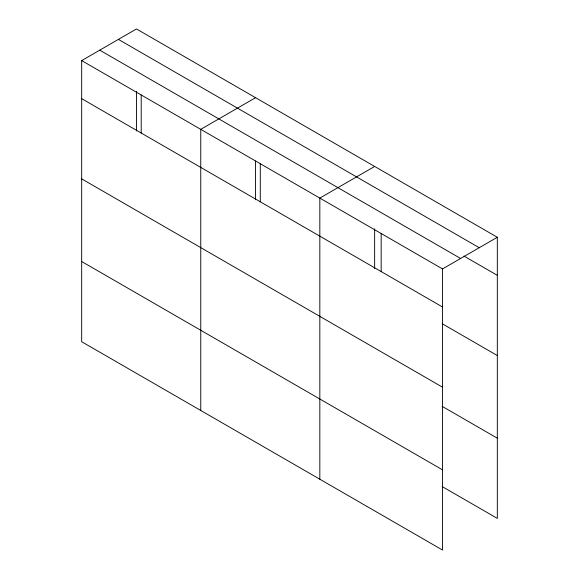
<?xml version="1.0" encoding="UTF-8"?>
<svg xmlns="http://www.w3.org/2000/svg" width="579" height="579" viewBox="0 0 579 579"><rect width="100%" height="100%" fill="white"/><g stroke="black" fill="none" stroke-linecap="round" stroke-linejoin="round"><path stroke-width="0.87" d="M81.675 60.6L442.515 268.924L442.515 550.05L81.675 341.726L81.675 60.6L136.485 28.95L497.325 237.274L497.325 518.4L442.197 486.577M255.563 97.699L200.754 129.341L200.754 410.468M374.642 166.448L319.825 198.09L319.825 479.217M442.515 268.924L497.325 237.274M118.398 39.394L479.238 247.718M463.938 256.063L497.325 275.343M99.762 50.156L460.602 258.48M81.675 98.662L442.515 306.986M442.197 323.719L497.325 355.549M81.675 178.868L442.515 387.199M442.197 406.364L497.325 438.194M81.675 261.513L442.515 469.837M381.17 233.511L381.17 271.573M374.642 228.843L374.642 268.497M260.289 163.719L260.289 201.782M255.563 160.998L255.563 199.748M141.211 94.97L141.211 133.032M136.485 91.344L136.485 130.999"/></g></svg>
